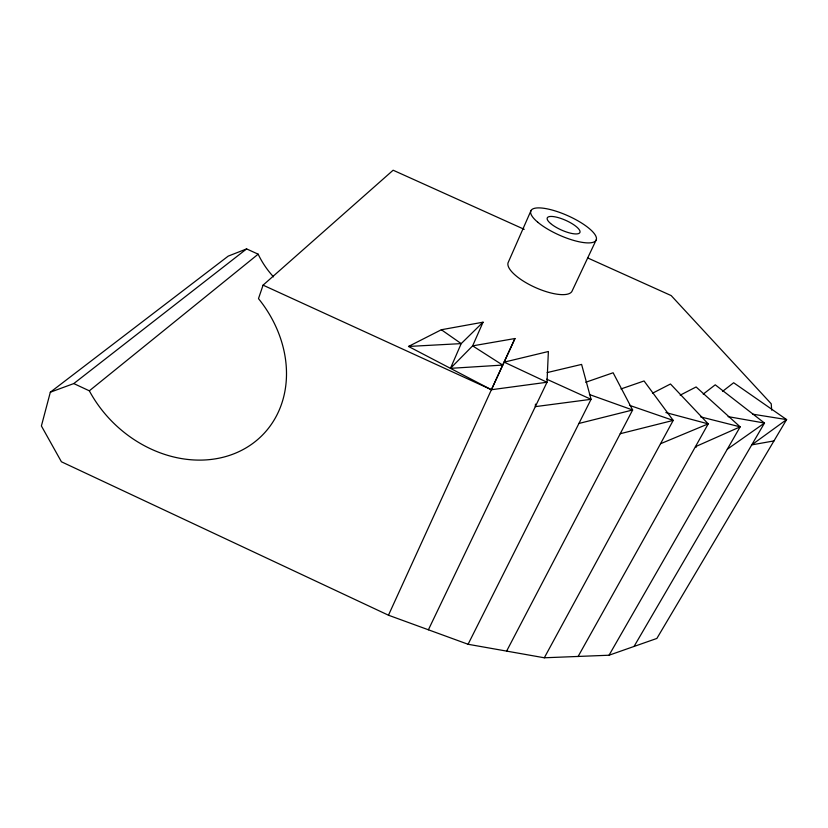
<?xml version="1.0" encoding="UTF-8"?>
<svg xmlns="http://www.w3.org/2000/svg" width="828" height="828" viewBox="0 0 828 828"><rect width="100%" height="100%" fill="white"/><g stroke="black" fill="none" stroke-linecap="round" stroke-linejoin="round"><path stroke-width="1.24" d="M535.478 404.105L535.323 406.641L591.057 399.313L581.598 364.413L547.132 372.59M273.509 276.852A83.493 75.42 48.6 0 1 258.16 254.186L246.62 248.907L228.228 256.111L50.332 392.203L41.4 425.965L61.417 461.776L388.467 615.214L468.079 644.277L544.306 657.784L609.035 655.227L656.863 638.44L786.6 419.589L733.649 382.753L722.544 391.396M524.238 229.335L393.134 170.216L263.076 285.153L258.481 298.618A114.347 95.582 44 0 1 243.546 449.304A114.347 95.582 44 0 1 89.331 390.816L73.785 383.571L50.332 392.203M450.463 368.346L472.633 345.866L514.964 338.528L502.658 365.076L450.463 368.346L461.206 343.61L483.045 322.195L441.355 329.741L408.514 346.456L491.397 389.729L547.008 382.246L548.374 351.507L504.19 362.146L491.397 389.729L263.076 285.153M531.058 210.478L508.423 261.958A35.014 11.851 24.2 0 0 535.116 287.399A35.014 11.851 24.2 0 0 572.2 290.825L596.243 239.809M483.045 322.195L472.633 345.866L502.658 365.076L388.467 615.214M514.964 338.528L504.19 362.146L547.008 382.246L428.397 629.787M468.079 644.277L591.057 399.313L546.635 379.162M506.622 651.108L632.633 409.995L613.124 372.766L585.706 382.267M544.306 657.784L673.195 420.407L644.049 380.963L620.969 388.953M578.058 656.573L708.199 423.874L670.483 384.006L652.495 393.228M609.035 655.227L740.149 426.855L696.11 386.966L680.202 395.163M634.041 646.451L764.492 423.046L715.247 384.823L703.22 394.128M89.331 390.816L258.16 254.186M73.785 383.571L246.62 248.907M727.315 449.221L764.492 423.046L728.091 416.629M660.527 443.736L708.199 423.874L665.867 412.572M620.234 433.717L673.195 420.407L629.466 405.327M578.938 423.45L632.633 409.995L589.412 394.521M773.952 440.92L751.752 444.874L786.6 419.589L752.548 414.155M408.514 346.456L461.206 343.61L441.355 329.741M700.612 416.877L740.149 426.855L695.437 446.696L696.11 447.441M587.714 257.953L671.177 295.586L771.22 403.774L771.686 410.181M537.776 222.235A35.759 10.588 24.1 0 0 594.173 241.9A35.759 10.588 24.1 0 0 558.631 212.061A35.759 10.588 24.1 0 0 537.776 222.235M550.589 223.498A17.874 5.289 24.1 0 0 578.824 233.475A17.874 5.289 24.1 0 0 561.353 218.602A17.874 5.289 24.1 0 0 550.589 223.498"/></g></svg>
